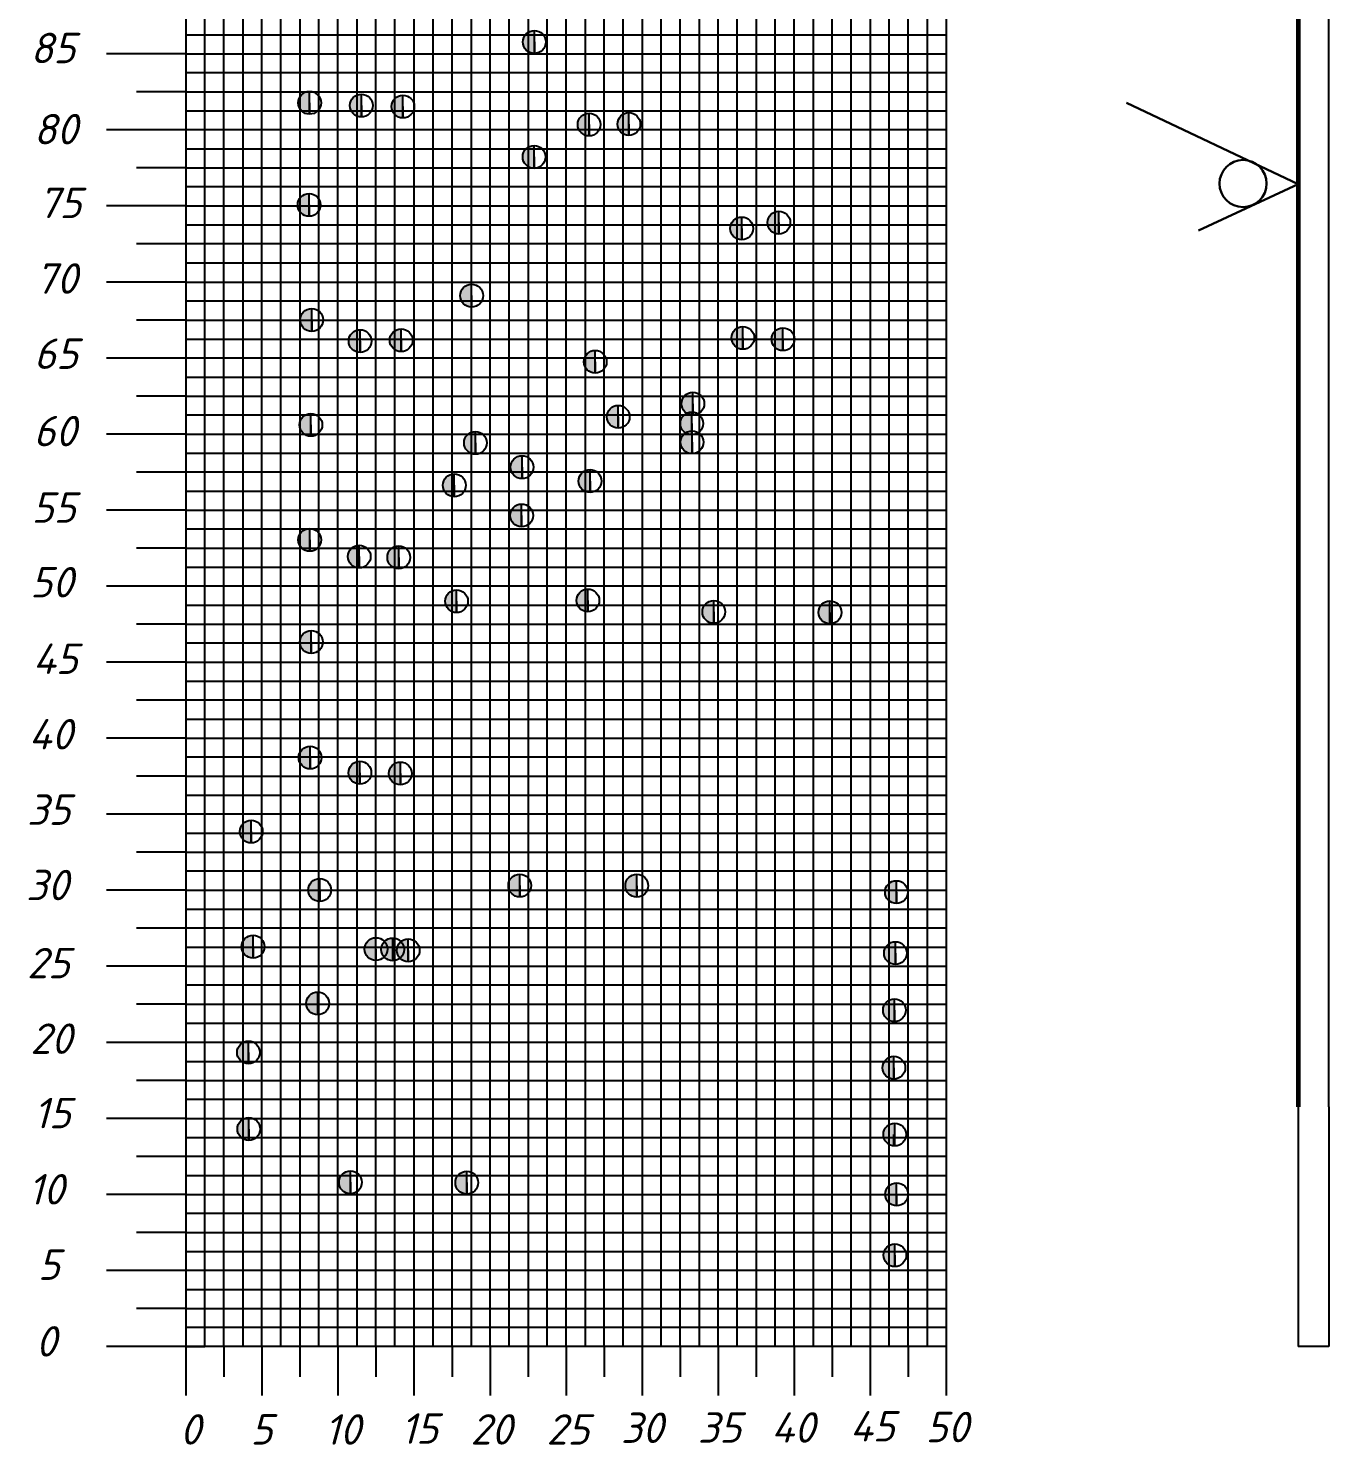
# Model space of a CAD drawing. Header units: millimetres. Extents: x 40 to 3761, y -469 to 920.
# Drawn here: x 1748.3 to 1833.9, y 313.3 to 406.4 of the extents above; entities that cross this region are included whole.
import ezdxf

# ---------------------------------------------------------------- set-up
doc = ezdxf.new("R2010")
doc.units = ezdxf.units.MM
doc.layers.add('PDF _Текст', color=7, linetype='Continuous')
doc.layers.add('Слой1', color=7, linetype='Continuous')
doc.layers.add('Толстые', color=7, linetype='Continuous', lineweight=30)
doc.styles.add('PDF ISOCPEUR Italic', font='isocpeui.ttf')

# ---------------------------------------------------------------- blocks, each defined once
blk = doc.blocks.new('*U46')
for p, q in [((-1.25, -75), (-1.25, 75)), ((0, -75), (0, 75)), ((1.25, 75), (1.25, -75))]:
    blk.add_line(p, q)
blk = doc.blocks.new('*U47')
at = {"color": 0, "linetype": 'ByBlock', "lineweight": -2, "transparency": 16777216}
for p in [(0, 0), (3.75, 0), (7.5, 0), (11.25, 0), (15, 0), (18.75, 0), (22.5, 0), (26.25, 0), (30, 0), (33.75, 0), (37.5, 0), (41.25, 0), (45, 0)]:
    blk.add_blockref('*U46', p, dxfattribs=at)
blk = doc.blocks.new('*U28')
for p, q in [((-25, 1.25), (25, 1.25)), ((-25, 0), (25, 0)), ((25, -1.25), (-25, -1.25))]:
    blk.add_line(p, q)
blk = doc.blocks.new('*U29')
at = {"color": 0, "linetype": 'ByBlock', "lineweight": -2, "transparency": 16777216}
for p in [(0, -63.75), (0, -67.5), (0, -71.25), (0, -75), (0, -78.75), (0, -82.5), (0, -86.25), (0, -90), (0, -93.75), (0, -97.5), (0, -101.25), (0, -105), (0, -108.75), (0, -112.5), (0, -116.25), (0, -120), (0, -123.75), (0, -127.5), (0, -131.25), (0, -135), (0, -138.75), (0, -142.5), (0, -146.25)]:
    blk.add_blockref('*U28', p, dxfattribs=at)
blk = doc.blocks.new('*U30')
for p, q in [((-3.75, 1.609), (-3.75, -1.609)), ((-1.25, 1.609), (-1.25, -0.391)), ((1.25, 1.609), (1.25, -1.609)), ((3.75, 1.609), (3.75, -0.391))]:
    blk.add_line(p, q)
blk = doc.blocks.new('*U31')
at = {"color": 0, "linetype": 'ByBlock', "lineweight": -2, "transparency": 16777216}
for p in [(0, 0), (10, 0), (20, 0), (30, 0), (40, 0)]:
    blk.add_blockref('*U30', p, dxfattribs=at)
blk = doc.blocks.new('*U32')
blk.add_line((0, 0.984), (0, -0.984))
blk = doc.blocks.new('*U33')
at = {"color": 0, "linetype": 'ByBlock', "lineweight": -2, "transparency": 16777216}
for p in [(40, 0), (45, 0), (50, 0), (55, 0), (60, 0), (65, 0), (70, 0), (75, 0), (80, 0), (85, 0), (90, 0), (95, 0), (100, 0), (105, 0), (110, 0), (115, 0), (120, 0), (125, 0)]:
    blk.add_blockref('*U32', p, dxfattribs=at)
blk = doc.blocks.new('*U34')
blk.add_line((1.624, 0), (-1.624, 0))
blk = doc.blocks.new('*U35')
at = {"color": 0, "linetype": 'ByBlock', "lineweight": -2, "transparency": 16777216}
for p in [(0, -40), (0, -42.5), (0, -45), (0, -47.5), (0, -50), (0, -52.5), (0, -55), (0, -57.5), (0, -60), (0, -62.5), (0, -65), (0, -67.5), (0, -70), (0, -72.5), (0, -75), (0, -77.5), (0, -80), (0, -82.5), (0, -85), (0, -87.5), (0, -90), (0, -92.5), (0, -95), (0, -97.5), (0, -100), (0, -102.5), (0, -105), (0, -107.5), (0, -110), (0, -112.5), (0, -115), (0, -117.5), (0, -120), (0, -122.5), (0, -125)]:
    blk.add_blockref('*U34', p, dxfattribs=at)

msp = doc.modelspace()

# ---------------------------------------------------------------- hatches: boundary and pattern name
h = msp.add_hatch(color=256)
h.dxf.hatch_style = 1
h.paths.add_polyline_path([(1781.617, 406.268, 0.414214), (1780.867, 405.518, 0.414214), (1781.617, 404.768), (1781.617, 405.518)])
h = msp.add_hatch(color=256)
h.dxf.hatch_style = 1
h.paths.add_polyline_path([(1766.836, 402.268, 0.414214), (1766.086, 401.518, 0.414214), (1766.836, 400.768), (1766.836, 401.518)])
h = msp.add_hatch(color=256)
h.dxf.hatch_style = 1
h.paths.add_polyline_path([(1770.239, 402.086, 0.414214), (1769.489, 401.336, 0.414214), (1770.239, 400.586), (1770.239, 401.336)])
h = msp.add_hatch(color=256)
h.dxf.hatch_style = 1
h.paths.add_polyline_path([(1772.974, 402.025, 0.414214), (1772.224, 401.275, 0.414214), (1772.974, 400.525), (1772.974, 401.275)])
h = msp.add_hatch(color=256)
h.dxf.hatch_style = 1
h.paths.add_polyline_path([(1785.219, 400.842, 0.414214), (1784.469, 400.092, 0.414214), (1785.219, 399.342), (1785.219, 400.092)])
h = msp.add_hatch(color=256)
h.dxf.hatch_style = 1
h.paths.add_polyline_path([(1787.832, 400.872, 0.414214), (1787.082, 400.122, 0.414214), (1787.832, 399.372), (1787.832, 400.122)])
h = msp.add_hatch(color=256)
h.dxf.hatch_style = 1
h.paths.add_polyline_path([(1781.6, 398.71, 0.414214), (1780.85, 397.96, 0.414214), (1781.6, 397.21), (1781.6, 397.96)])
h = msp.add_hatch(color=256)
h.dxf.hatch_style = 1
h.paths.add_polyline_path([(1766.803, 395.554, 0.414214), (1766.053, 394.804, 0.414214), (1766.803, 394.054), (1766.803, 394.804)])
h = msp.add_hatch(color=256)
h.dxf.hatch_style = 1
h.paths.add_polyline_path([(1795.255, 394.008, 0.414214), (1794.505, 393.258, 0.414214), (1795.255, 392.508), (1795.255, 393.258)])
h = msp.add_hatch(color=256)
h.dxf.hatch_style = 1
h.paths.add_polyline_path([(1797.697, 394.39, 0.414214), (1796.947, 393.64, 0.414214), (1797.697, 392.89), (1797.697, 393.64)])
h = msp.add_hatch(color=256)
h.dxf.hatch_style = 1
h.paths.add_polyline_path([(1777.491, 389.587, 0.414214), (1776.741, 388.837, 0.414214), (1777.491, 388.087), (1777.491, 388.837)])
h = msp.add_hatch(color=256)
h.dxf.hatch_style = 1
h.paths.add_polyline_path([(1766.975, 387.99, 0.414214), (1766.225, 387.24, 0.414214), (1766.975, 386.49), (1766.975, 387.24)])
h = msp.add_hatch(color=256)
h.dxf.hatch_style = 1
h.paths.add_polyline_path([(1770.158, 386.599, 0.414214), (1769.408, 385.849, 0.414214), (1770.158, 385.099), (1770.158, 385.849)])
h = msp.add_hatch(color=256)
h.dxf.hatch_style = 1
h.paths.add_polyline_path([(1772.858, 386.656, 0.414214), (1772.108, 385.906, 0.414214), (1772.858, 385.156), (1772.858, 385.906)])
h = msp.add_hatch(color=256)
h.dxf.hatch_style = 1
h.paths.add_polyline_path([(1795.329, 386.811, 0.414214), (1794.579, 386.061, 0.414214), (1795.329, 385.311), (1795.329, 386.061)])
h = msp.add_hatch(color=256)
h.dxf.hatch_style = 1
h.paths.add_polyline_path([(1797.967, 386.721, 0.414214), (1797.217, 385.971, 0.414214), (1797.967, 385.221), (1797.967, 385.971)])
h = msp.add_hatch(color=256)
h.dxf.hatch_style = 1
h.paths.add_polyline_path([(1785.618, 385.237, 0.414214), (1784.868, 384.487, 0.414214), (1785.618, 383.737), (1785.618, 384.487)])
h = msp.add_hatch(color=256)
h.dxf.hatch_style = 1
h.paths.add_polyline_path([(1792.041, 382.484, 0.414214), (1791.291, 381.734, 0.414214), (1792.041, 380.984), (1792.041, 381.734)])
h = msp.add_hatch(color=256)
h.dxf.hatch_style = 1
h.paths.add_polyline_path([(1766.918, 381.092, 0.414214), (1766.168, 380.342, 0.414214), (1766.918, 379.592), (1766.918, 380.342)])
h = msp.add_hatch(color=256)
h.dxf.hatch_style = 1
h.paths.add_polyline_path([(1787.133, 381.622, 0.414214), (1786.383, 380.872, 0.414214), (1787.133, 380.122), (1787.133, 380.872)])
h = msp.add_hatch(color=256)
h.dxf.hatch_style = 1
h.paths.add_polyline_path([(1791.97, 381.181, 0.414214), (1791.22, 380.431, 0.414214), (1791.97, 379.681), (1791.97, 380.431)])
h = msp.add_hatch(color=256)
h.dxf.hatch_style = 1
h.paths.add_polyline_path([(1777.741, 379.906, 0.414214), (1776.991, 379.156, 0.414214), (1777.741, 378.406), (1777.741, 379.156)])
h = msp.add_hatch(color=256)
h.dxf.hatch_style = 1
h.paths.add_polyline_path([(1791.988, 379.948, 0.414214), (1791.238, 379.198, 0.414214), (1791.988, 378.448), (1791.988, 379.198)])
h = msp.add_hatch(color=256)
h.dxf.hatch_style = 1
h.paths.add_polyline_path([(1780.807, 378.309, 0.414214), (1780.057, 377.559, 0.414214), (1780.807, 376.809), (1780.807, 377.559)])
h = msp.add_hatch(color=256)
h.dxf.hatch_style = 1
h.paths.add_polyline_path([(1785.277, 377.396, 0.414214), (1784.527, 376.646, 0.414214), (1785.277, 375.896), (1785.277, 376.646)])
h = msp.add_hatch(color=256)
h.dxf.hatch_style = 1
h.paths.add_polyline_path([(1776.353, 377.115, 0.414214), (1775.603, 376.365, 0.414214), (1776.353, 375.615), (1776.353, 376.365)])
h = msp.add_hatch(color=256)
h.dxf.hatch_style = 1
h.paths.add_polyline_path([(1780.779, 375.135, 0.414214), (1780.029, 374.385, 0.414214), (1780.779, 373.635), (1780.779, 374.385)])
h = msp.add_hatch(color=256)
h.dxf.hatch_style = 1
h.paths.add_polyline_path([(1766.843, 373.527, 0.414214), (1766.093, 372.777, 0.414214), (1766.843, 372.027), (1766.843, 372.777)])
h = msp.add_hatch(color=256)
h.dxf.hatch_style = 1
h.paths.add_polyline_path([(1770.098, 372.431, 0.414214), (1769.348, 371.681, 0.414214), (1770.098, 370.931), (1770.098, 371.681)])
h = msp.add_hatch(color=256)
h.dxf.hatch_style = 1
h.paths.add_polyline_path([(1772.699, 372.377, 0.414214), (1771.949, 371.627, 0.414214), (1772.699, 370.877), (1772.699, 371.627)])
h = msp.add_hatch(color=256)
h.dxf.hatch_style = 1
h.paths.add_polyline_path([(1776.499, 369.495, 0.414214), (1775.749, 368.745, 0.414214), (1776.499, 367.995), (1776.499, 368.745)])
h = msp.add_hatch(color=256)
h.dxf.hatch_style = 1
h.paths.add_polyline_path([(1785.136, 369.545, 0.414214), (1784.386, 368.795, 0.414214), (1785.136, 368.045), (1785.136, 368.795)])
h = msp.add_hatch(color=256)
h.dxf.hatch_style = 1
h.paths.add_polyline_path([(1793.415, 368.791, 0.414214), (1792.665, 368.041, 0.414214), (1793.415, 367.291), (1793.415, 368.041)])
h = msp.add_hatch(color=256)
h.dxf.hatch_style = 1
h.paths.add_polyline_path([(1801.058, 368.76, 0.414214), (1800.308, 368.01, 0.414214), (1801.058, 367.26), (1801.058, 368.01)])
h = msp.add_hatch(color=256)
h.dxf.hatch_style = 1
h.paths.add_polyline_path([(1766.947, 366.813, 0.414214), (1766.197, 366.063, 0.414214), (1766.947, 365.313), (1766.947, 366.063)])
h = msp.add_hatch(color=256)
h.dxf.hatch_style = 1
h.paths.add_polyline_path([(1766.873, 359.211, 0.414214), (1766.123, 358.461, 0.414214), (1766.873, 357.711), (1766.873, 358.461)])
h = msp.add_hatch(color=256)
h.dxf.hatch_style = 1
h.paths.add_polyline_path([(1770.146, 358.215, 0.414214), (1769.396, 357.465, 0.414214), (1770.146, 356.715), (1770.146, 357.465)])
h = msp.add_hatch(color=256)
h.dxf.hatch_style = 1
h.paths.add_polyline_path([(1772.805, 358.165, 0.414214), (1772.055, 357.415, 0.414214), (1772.805, 356.665), (1772.805, 357.415)])
h = msp.add_hatch(color=256)
h.dxf.hatch_style = 1
h.paths.add_polyline_path([(1762.996, 354.347, 0.414214), (1762.246, 353.597, 0.414214), (1762.996, 352.847), (1762.996, 353.597)])
h = msp.add_hatch(color=256)
h.dxf.hatch_style = 1
h.paths.add_polyline_path([(1767.501, 350.5, 0.414214), (1766.751, 349.75, 0.414214), (1767.501, 349), (1767.501, 349.75)])
h = msp.add_hatch(color=256)
h.dxf.hatch_style = 1
h.paths.add_polyline_path([(1780.657, 350.797, 0.414214), (1779.907, 350.047, 0.414214), (1780.657, 349.297), (1780.657, 350.047)])
h = msp.add_hatch(color=256)
h.dxf.hatch_style = 1
h.paths.add_polyline_path([(1788.352, 350.786, 0.414214), (1787.602, 350.036, 0.414214), (1788.352, 349.286), (1788.352, 350.036)])
h = msp.add_hatch(color=256)
h.dxf.hatch_style = 1
h.paths.add_polyline_path([(1805.429, 350.366, 0.414214), (1804.679, 349.616, 0.414214), (1805.429, 348.866), (1805.429, 349.616)])
h = msp.add_hatch(color=256)
h.dxf.hatch_style = 1
h.paths.add_polyline_path([(1763.118, 346.773, 0.414214), (1762.368, 346.023, 0.414214), (1763.118, 345.273), (1763.118, 346.023)])
h = msp.add_hatch(color=256)
h.dxf.hatch_style = 1
h.paths.add_polyline_path([(1771.2, 346.615, 0.414214), (1770.45, 345.865, 0.414214), (1771.2, 345.115), (1771.2, 345.865)])
h = msp.add_hatch(color=256)
h.dxf.hatch_style = 1
h.paths.add_polyline_path([(1772.303, 346.594, 0.414214), (1771.553, 345.844, 0.414214), (1772.303, 345.094), (1772.303, 345.844)])
h = msp.add_hatch(color=256)
h.dxf.hatch_style = 1
h.paths.add_polyline_path([(1773.32, 346.534, 0.414214), (1772.57, 345.784, 0.414214), (1773.32, 345.034), (1773.32, 345.784)])
h = msp.add_hatch(color=256)
h.dxf.hatch_style = 1
h.paths.add_polyline_path([(1805.363, 346.353, 0.414214), (1804.613, 345.603, 0.414214), (1805.363, 344.853), (1805.363, 345.603)])
h = msp.add_hatch(color=256)
h.dxf.hatch_style = 1
h.paths.add_polyline_path([(1767.367, 343.044, 0.414214), (1766.617, 342.294, 0.414214), (1767.367, 341.544), (1767.367, 342.294)])
h = msp.add_hatch(color=256)
h.dxf.hatch_style = 1
h.paths.add_polyline_path([(1805.296, 342.598, 0.414214), (1804.546, 341.848, 0.414214), (1805.296, 341.098), (1805.296, 341.848)])
h = msp.add_hatch(color=256)
h.dxf.hatch_style = 1
h.paths.add_polyline_path([(1762.816, 339.818, 0.414214), (1762.066, 339.068, 0.414214), (1762.816, 338.318), (1762.816, 339.068)])
h = msp.add_hatch(color=256)
h.dxf.hatch_style = 1
h.paths.add_polyline_path([(1805.261, 338.815, 0.414214), (1804.511, 338.065, 0.414214), (1805.261, 337.315), (1805.261, 338.065)])
h = msp.add_hatch(color=256)
h.dxf.hatch_style = 1
h.paths.add_polyline_path([(1762.838, 334.784, 0.414214), (1762.088, 334.034, 0.414214), (1762.838, 333.284), (1762.838, 334.034)])
h = msp.add_hatch(color=256)
h.dxf.hatch_style = 1
h.paths.add_polyline_path([(1805.318, 334.421, 0.414214), (1804.568, 333.671, 0.414214), (1805.318, 332.921), (1805.318, 333.671)])
h = msp.add_hatch(color=256)
h.dxf.hatch_style = 1
h.paths.add_polyline_path([(1769.52, 331.28, 0.414214), (1768.77, 330.53, 0.414214), (1769.52, 329.78), (1769.52, 330.53)])
h = msp.add_hatch(color=256)
h.dxf.hatch_style = 1
h.paths.add_polyline_path([(1777.173, 331.259, 0.414214), (1776.423, 330.509, 0.414214), (1777.173, 329.759), (1777.173, 330.509)])
h = msp.add_hatch(color=256)
h.dxf.hatch_style = 1
h.paths.add_polyline_path([(1805.444, 330.492, 0.414214), (1804.694, 329.742, 0.414214), (1805.444, 328.992), (1805.444, 329.742)])
h = msp.add_hatch(color=256)
h.dxf.hatch_style = 1
h.paths.add_polyline_path([(1805.325, 326.487, 0.414214), (1804.575, 325.737, 0.414214), (1805.325, 324.987), (1805.325, 325.737)])

# ---------------------------------------------------------------- linework, layer by layer
for p, q in [((1758.702, 469.735), (1758.702, 319.735)), ((1808.702, 469.735), (1808.702, 319.735)), ((1833.856, 335.502), (1833.856, 460.392)), ((1831.856, 335.502), (1831.856, 319.735)), ((1833.856, 335.502), (1833.856, 319.735)), ((1808.702, 319.735), (1758.702, 319.735)), ((1758.702, 319.735), (1759.952, 319.735)), ((1808.702, 319.735), (1808.702, 316.516)), ((1833.856, 319.735), (1831.856, 319.735))]:
    msp.add_line(p, q)
at = {"lineweight": 60}
msp.add_line((1831.856, 460.392), (1831.856, 335.502), dxfattribs=at)
at = {"layer": 'Слой1'}
for p, q in [((1781.617, 404.768), (1781.617, 406.268)), ((1781.617, 405.518), (1781.617, 404.768)), ((1766.836, 400.768), (1766.836, 402.268)), ((1766.836, 401.518), (1766.836, 400.768)), ((1770.239, 400.586), (1770.239, 402.086)), ((1772.974, 400.525), (1772.974, 402.025)), ((1770.239, 401.336), (1770.239, 400.586)), ((1772.974, 401.275), (1772.974, 400.525)), ((1785.219, 399.342), (1785.219, 400.842)), ((1787.832, 399.372), (1787.832, 400.872)), ((1785.219, 400.092), (1785.219, 399.342)), ((1787.832, 400.122), (1787.832, 399.372)), ((1781.6, 397.21), (1781.6, 398.71)), ((1781.6, 397.96), (1781.6, 397.21)), ((1766.803, 394.054), (1766.803, 395.554)), ((1766.803, 394.804), (1766.803, 394.054)), ((1795.255, 392.508), (1795.255, 394.008)), ((1797.697, 392.89), (1797.697, 394.39)), ((1795.255, 393.258), (1795.255, 392.508)), ((1797.697, 393.64), (1797.697, 392.89)), ((1777.491, 388.087), (1777.491, 389.587)), ((1777.491, 388.837), (1777.491, 388.087)), ((1766.975, 386.49), (1766.975, 387.99)), ((1766.975, 387.24), (1766.975, 386.49)), ((1770.158, 385.099), (1770.158, 386.599)), ((1772.858, 385.156), (1772.858, 386.656)), ((1795.329, 385.311), (1795.329, 386.811)), ((1797.967, 385.221), (1797.967, 386.721)), ((1770.158, 385.849), (1770.158, 385.099)), ((1772.858, 385.906), (1772.858, 385.156)), ((1795.329, 386.061), (1795.329, 385.311)), ((1797.967, 385.971), (1797.967, 385.221)), ((1785.618, 383.737), (1785.618, 385.237)), ((1785.618, 384.487), (1785.618, 383.737)), ((1792.041, 380.984), (1792.041, 382.484)), ((1766.918, 379.592), (1766.918, 381.092)), ((1787.133, 380.122), (1787.133, 381.622)), ((1791.97, 379.681), (1791.97, 381.181)), ((1792.041, 381.734), (1792.041, 380.984)), ((1766.918, 380.342), (1766.918, 379.592)), ((1787.133, 380.872), (1787.133, 380.122)), ((1791.97, 380.431), (1791.97, 379.681)), ((1777.741, 378.406), (1777.741, 379.906)), ((1777.741, 379.156), (1777.741, 378.406)), ((1791.988, 378.448), (1791.988, 379.948)), ((1791.988, 379.198), (1791.988, 378.448)), ((1780.807, 376.809), (1780.807, 378.309)), ((1780.807, 377.559), (1780.807, 376.809)), ((1785.277, 375.896), (1785.277, 377.396)), ((1776.353, 375.615), (1776.353, 377.115)), ((1776.353, 376.365), (1776.353, 375.615)), ((1785.277, 376.646), (1785.277, 375.896)), ((1780.779, 373.635), (1780.779, 375.135)), ((1766.843, 372.027), (1766.843, 373.527)), ((1780.779, 374.385), (1780.779, 373.635)), ((1766.843, 372.777), (1766.843, 372.027)), ((1770.098, 370.931), (1770.098, 372.431)), ((1770.098, 371.681), (1770.098, 370.931)), ((1772.699, 370.877), (1772.699, 372.377)), ((1772.699, 371.627), (1772.699, 370.877)), ((1776.499, 367.995), (1776.499, 369.495)), ((1785.136, 368.045), (1785.136, 369.545)), ((1776.499, 368.745), (1776.499, 367.995)), ((1785.136, 368.795), (1785.136, 368.045)), ((1793.415, 367.291), (1793.415, 368.791)), ((1793.415, 368.041), (1793.415, 367.291)), ((1801.058, 367.26), (1801.058, 368.76)), ((1801.058, 368.01), (1801.058, 367.26)), ((1766.947, 365.313), (1766.947, 366.813)), ((1766.947, 366.063), (1766.947, 365.313)), ((1766.873, 357.711), (1766.873, 359.211)), ((1766.873, 358.461), (1766.873, 357.711)), ((1770.146, 356.715), (1770.146, 358.215)), ((1772.805, 356.665), (1772.805, 358.165)), ((1770.146, 357.465), (1770.146, 356.715)), ((1772.805, 357.415), (1772.805, 356.665)), ((1762.996, 352.847), (1762.996, 354.347)), ((1762.996, 353.597), (1762.996, 352.847)), ((1767.501, 349), (1767.501, 350.5)), ((1780.657, 349.297), (1780.657, 350.797)), ((1788.352, 349.286), (1788.352, 350.786)), ((1805.429, 348.866), (1805.429, 350.366)), ((1767.501, 349.75), (1767.501, 349)), ((1780.657, 350.047), (1780.657, 349.297)), ((1788.352, 350.036), (1788.352, 349.286)), ((1805.429, 349.616), (1805.429, 348.866)), ((1763.118, 345.273), (1763.118, 346.773)), ((1771.2, 345.115), (1771.2, 346.615)), ((1772.303, 345.094), (1772.303, 346.594)), ((1773.32, 345.034), (1773.32, 346.534)), ((1763.118, 346.023), (1763.118, 345.273)), ((1771.2, 345.865), (1771.2, 345.115)), ((1772.303, 345.844), (1772.303, 345.094)), ((1773.32, 345.784), (1773.32, 345.034)), ((1805.363, 344.853), (1805.363, 346.353)), ((1805.363, 345.603), (1805.363, 344.853)), ((1767.367, 341.544), (1767.367, 343.044)), ((1767.367, 342.294), (1767.367, 341.544)), ((1805.296, 341.098), (1805.296, 342.598)), ((1805.296, 341.848), (1805.296, 341.098)), ((1762.816, 338.318), (1762.816, 339.818)), ((1762.816, 339.068), (1762.816, 338.318)), ((1805.261, 337.315), (1805.261, 338.815)), ((1805.261, 338.065), (1805.261, 337.315)), ((1762.838, 333.284), (1762.838, 334.784)), ((1805.318, 332.921), (1805.318, 334.421)), ((1762.838, 334.034), (1762.838, 333.284)), ((1805.234, 333.685), (1805.234, 332.935)), ((1769.52, 329.78), (1769.52, 331.28)), ((1777.173, 329.759), (1777.173, 331.259)), ((1769.52, 330.53), (1769.52, 329.78)), ((1777.173, 330.509), (1777.173, 329.759)), ((1805.444, 328.992), (1805.444, 330.492)), ((1805.444, 329.742), (1805.444, 328.992)), ((1805.325, 324.987), (1805.325, 326.487)), ((1805.325, 325.737), (1805.325, 324.987))]:
    msp.add_line(p, q, dxfattribs=at)
for centre in [(1781.617, 405.518), (1766.836, 401.518), (1770.239, 401.336), (1772.974, 401.275), (1785.219, 400.092), (1787.832, 400.122), (1781.6, 397.96), (1766.803, 394.804), (1795.255, 393.258), (1797.697, 393.64), (1777.491, 388.837), (1766.975, 387.24), (1770.158, 385.849), (1772.858, 385.906), (1795.329, 386.061), (1797.967, 385.971), (1785.618, 384.487), (1792.041, 381.734), (1766.918, 380.342), (1787.133, 380.872), (1791.97, 380.431), (1777.741, 379.156), (1791.988, 379.198), (1780.807, 377.559), (1785.277, 376.646), (1776.353, 376.365), (1780.779, 374.385), (1766.843, 372.777), (1770.098, 371.681), (1772.699, 371.627), (1776.499, 368.745), (1785.136, 368.795), (1793.415, 368.041), (1801.058, 368.01), (1766.947, 366.063), (1766.873, 358.461), (1770.146, 357.465), (1772.805, 357.415), (1762.996, 353.597), (1767.501, 349.75), (1780.657, 350.047), (1788.352, 350.036), (1805.429, 349.616), (1763.118, 346.023), (1771.2, 345.865), (1772.303, 345.844), (1773.32, 345.784), (1805.363, 345.603), (1767.367, 342.294), (1805.296, 341.848), (1762.816, 339.068), (1805.261, 338.065), (1762.838, 334.034), (1805.318, 333.671), (1769.52, 330.53), (1777.173, 330.509), (1805.444, 329.742), (1805.325, 325.737)]:
    msp.add_circle(centre, 0.75, dxfattribs=at)
at = {"layer": 'Толстые', "color": 0}
for p, q in [((1831.856, 396.172), (1820.562, 401.513)), ((1825.296, 393.119), (1831.856, 396.172))]:
    msp.add_line(p, q, dxfattribs=at)
msp.add_circle((1828.226, 396.209), 1.551, dxfattribs=at)

# ---------------------------------------------------------------- block references
for name, p in [('*U47', (1761.202, 394.735)), ('*U29', (1783.702, 468.485)), ('*U35', (1757.078, 444.735)), ('*U31', (1762.452, 318.125))]:
    msp.add_blockref(name, p)
at = {"rotation": 270}
msp.add_blockref('*U33', (1754.47, 444.735), dxfattribs=at)

# ---------------------------------------------------------------- texts
at = {"layer": 'PDF _Текст', "char_height": 2, "attachment_point": 7, "style": 'PDF ISOCPEUR Italic'}
for s, insert in [('85', (1748.468, 404.123)), ('55', (1748.552, 373.903)), ('50', (1748.456, 368.994)), ('45', (1748.636, 363.962)), ('40', (1748.36, 358.997)), ('35', (1748.248, 354.037)), ('30', (1748.193, 349.08)), ('25', (1748.249, 343.946)), ('20', (1748.464, 338.977)), ('15', (1748.679, 334.083)), ('10', (1748.313, 329.073)), ('5', (1748.962, 324.115)), ('0', (1748.821, 319.073)), ('0', (1758.303, 313.284)), ('5', (1762.943, 313.284)), ('10', (1767.81, 313.277)), ('15', (1772.831, 313.341)), ('20', (1777.411, 313.284)), ('25', (1782.412, 313.279)), ('30', (1787.307, 313.39)), ('35', (1792.361, 313.405)), ('40', (1797.192, 313.41)), ('45', (1802.363, 313.487)), ('50', (1807.343, 313.438))]:
    msp.add_mtext(s, dxfattribs=dict(at, insert=insert))
at = {"layer": 'PDF _Текст', "char_height": 2, "width": 2.70606, "attachment_point": 7, "style": 'PDF ISOCPEUR Italic'}
for s, insert in [('80', (1748.687, 398.787)), ('75', (1748.978, 393.938)), ('70', (1748.79, 388.965)), ('65', (1748.702, 384.021)), ('60', (1748.669, 378.932))]:
    msp.add_mtext(s, dxfattribs=dict(at, insert=insert))

doc.saveas('drawing.dxf')
